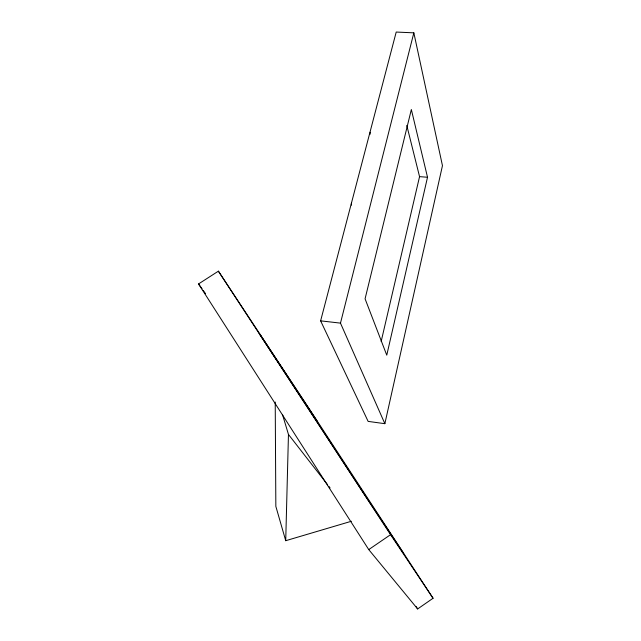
<?xml version="1.0" encoding="UTF-8"?>
<svg xmlns="http://www.w3.org/2000/svg" width="641" height="641" viewBox="0 0 641 641"><rect width="100%" height="100%" fill="white"/><g stroke="black" fill="none" stroke-linecap="round" stroke-linejoin="round"><path stroke-width="0.96" d="M351.348 521.269L285.726 540.7L288.458 434.438L282.513 414.639M351.372 205.16L351.42 203.157M370.089 134.273L370.186 132.278M384.864 423.685L442.458 165.658L413.838 32.843L396.21 32.05L320.62 320.853L368.134 421.393L384.864 423.685L340.483 323.128L413.838 32.843M427.515 177.261L386.771 355.178L365.074 298.81L411.346 109.531L427.515 177.261L419.551 176.636L406.787 125.42M381.171 341.461L419.551 176.636M417.644 608.95L433.06 598.261L303.57 400.192L218.389 271.167L198.542 283.947L368.743 549.593L417.644 608.95L416.017 606.426M368.743 549.593L390.561 534.682L218.389 271.167M320.62 320.853L340.483 323.128M288.458 434.438L327.623 484.756M328.849 486.335L330.067 487.905M198.542 283.947L202.051 288.819M203.221 290.437L205.561 293.682M390.561 534.682L433.06 598.261M403.718 553.52L365.731 496.438L259.212 333.416L317.543 421.682M285.726 540.7L275.846 506.374L275.221 402.051"/></g></svg>
